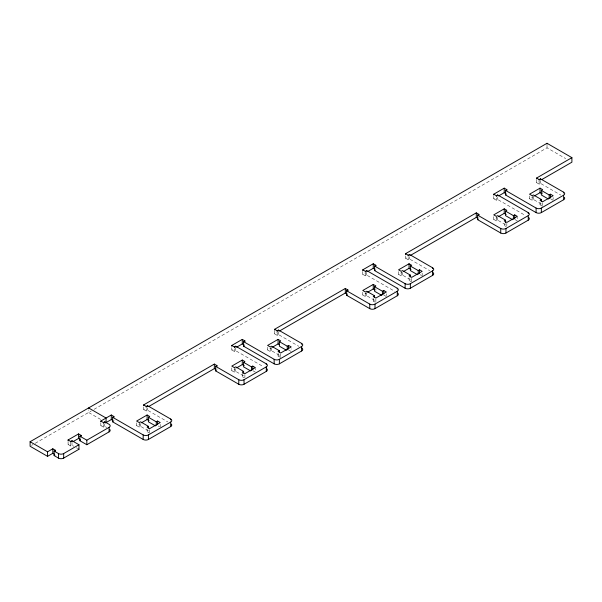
<?xml version="1.0" encoding="UTF-8"?>
<svg xmlns="http://www.w3.org/2000/svg" width="602" height="602" viewBox="0 0 602 602"><rect width="100%" height="100%" fill="white"/><g stroke="black" fill="none" stroke-linecap="round" stroke-linejoin="round"><path stroke-width="0.45" stroke-dasharray="3.01 2.26" d="M31.56 445.412L33.027 444.569M35.217 443.305L91.331 410.91M94.062 409.33L547.015 147.821L565.677 158.597M68.086 441.657L68.086 444.494L70.05 443.358M100.827 423.04L100.827 425.591L102.791 424.455M231.8 347.708L231.8 349.973L233.41 349.04M362.78 271.517L362.78 274.354L365.196 272.962M493.753 196.47L493.753 198.735L495.363 197.81M68.086 444.494L70.705 446.007L72.014 445.254L73.753 446.255M100.827 425.591L103.446 427.104L104.756 426.344L106.727 427.48M231.8 349.973L234.419 351.485L235.728 350.733L262.577 366.227M362.78 274.354L365.399 275.866L366.708 275.114L394.792 291.33M493.753 198.735L496.372 200.248L497.681 199.495L524.53 214.997M143.615 407.193L143.615 409.458L145.24 408.517M274.587 331.002L274.587 333.839L277.025 332.432M405.56 255.955L405.56 258.22L407.185 257.287M536.54 179.772L536.54 182.609L538.745 181.33M536.54 182.609L539.159 184.122L540.468 183.362L560.71 195.048M143.615 409.458L146.233 410.97L147.543 410.218L167.785 421.904M274.587 333.839L277.206 335.352L278.515 334.599L298.765 346.285M405.56 258.22L408.179 259.733L409.488 258.98L429.738 270.667M136.624 422.867L136.624 425.591L139.852 423.733M231.8 367.92L231.8 370.644L235.028 368.778M267.604 347.249L267.604 349.973L271.63 347.647M362.78 292.301L362.78 295.025L366.806 292.7M398.577 271.63L398.577 274.354L401.797 272.495M493.753 216.682L493.753 219.406L496.974 217.548M529.549 196.019L529.549 198.735L533.583 196.41M136.624 425.591L139.243 427.104L140.559 426.344L148.416 430.881L147.106 431.642L147.106 428.917M231.8 370.644L234.419 372.156L235.728 371.396L243.592 375.934L243.592 374.12M267.604 349.973L270.223 351.485L271.532 350.733L279.388 355.27L279.388 353.449M362.78 295.025L365.399 296.538L366.708 295.778L374.564 300.315L374.564 298.502M398.577 274.354L401.195 275.866L402.505 275.114L410.361 279.652L409.051 280.404L409.051 277.68M493.753 219.406L496.372 220.919L497.681 220.166L505.537 224.697L504.228 225.457L504.228 223.643M529.549 198.735L532.168 200.248L533.477 199.495L541.341 204.033L541.341 202.219M242.282 373.059L242.282 376.694L243.592 375.934M278.079 353.299L278.079 356.023L279.388 355.27M373.255 298.351L373.255 301.075L374.564 300.315M540.032 202.061L540.032 204.785L541.341 204.033M550.506 198.735L553.125 200.248M540.032 204.785L542.65 206.298M514.71 219.406L517.329 220.919L517.329 217.292M504.228 225.457L506.192 226.593M420.188 274.73L421.498 275.49M409.051 280.404L411.678 281.917M383.73 295.025L386.349 296.538M373.255 301.075L375.219 302.212M288.561 349.973L291.18 351.485L291.18 348.761M278.079 356.023L280.698 357.535M252.757 370.644L255.376 372.156L255.376 368.522M242.282 376.694L244.246 377.823M158.236 425.968L159.545 426.728M147.106 431.642L149.725 433.154M100.609 419.413L88.599 412.483L88.599 410.218M76.356 447.76L77.666 448.513M553.125 197.531L553.125 199.345M547.015 145.27L547.015 147.821M542.65 192.384L542.65 194.198M542.65 202.671L542.65 205.395M540.468 180.525L540.468 183.362M539.159 181.285L539.159 184.122M533.477 196.771L533.477 199.495M532.168 196.621L532.168 200.248M506.846 223.342L506.846 226.059M497.681 197.223L497.681 199.495M497.681 217.442L497.681 220.166M496.372 197.983L496.372 200.248M496.372 217.292L496.372 220.919M478.906 217.488L478.906 218.338M422.152 273.142L422.152 275.866M411.678 278.29L411.678 281.014M409.488 256.708L409.488 258.98M408.179 257.468L408.179 259.733M402.505 272.39L402.505 275.114M401.195 272.239L401.195 275.866M386.349 293.814L386.349 295.627M375.874 268.688L375.874 269.538M375.874 288.674L375.874 290.488M375.874 298.953L375.874 301.677M366.708 272.277L366.708 275.114M366.708 293.061L366.708 295.778M365.399 273.03L365.399 275.866M365.399 292.911L365.399 296.538M280.698 353.908L280.698 356.625M278.515 331.762L278.515 334.599M277.206 332.515L277.206 335.352M271.532 348.009L271.532 350.733M270.223 347.858L270.223 351.485M244.901 374.572L244.901 378.207M235.728 347.61L235.728 350.733M235.728 368.68L235.728 371.396M234.419 349.22L234.419 351.485M234.419 368.522L234.419 372.156M216.961 368.717L216.961 369.568M160.2 424.38L160.2 427.104M149.725 429.527L149.725 432.244M147.543 407.945L147.543 410.218M146.233 408.705L146.233 410.97M140.559 423.627L140.559 426.344M139.243 423.477L139.243 427.104M113.921 419.918L113.921 420.768M104.756 423.793L104.756 426.344M103.446 424.553L103.446 427.104M72.014 442.417L72.014 445.254M70.705 443.17L70.705 446.007"/><path stroke-width="0.9" d="M54.436 454.262L52.803 453.321L47.566 456.346L30.1 446.263L30.1 441.725L547.015 143.284L571.9 157.649L571.9 162.186L541.695 179.629M30.1 441.725L47.566 451.809L52.803 448.783L55.422 450.296L55.422 451.146M68.086 440.807L68.086 439.957L78.561 433.907L81.18 435.419L81.18 436.269M100.827 421.904L100.827 421.054L111.302 415.004L113.921 416.516L113.921 417.367M231.8 346.285L231.8 345.435L242.282 339.385L244.901 340.898L244.901 341.748M362.78 270.667L362.78 269.816L373.255 263.766L375.874 265.279L375.874 266.129M493.753 195.048L493.753 194.198L504.228 188.148L506.846 189.66L506.846 190.518M68.086 439.957L70.705 441.469L72.014 440.717L78.967 444.727L78.967 449.265L63.684 458.092A3.702 2.137 0 0 1 58.447 458.092L54.112 455.586L54.112 451.048L55.422 450.296M109.888 429.535A3.702 2.137 0 0 1 109.09 431.875L86.823 444.727L79.87 440.717L79.87 436.179L81.18 435.419M100.827 421.054L103.446 422.566L104.756 421.814L109.12 424.327A3.702 2.137 0 0 1 109.09 427.337L109.09 431.875M171.299 424.049A3.702 2.137 0 0 1 170.682 426.6L148.416 439.452A3.702 2.137 0 0 1 143.178 439.452L112.612 421.814L112.612 417.276L113.921 416.516M231.8 345.435L234.419 346.948L235.728 346.195L266.295 363.834A3.702 2.137 0 0 1 266.295 366.859L266.295 371.396L244.028 384.257A3.702 2.137 0 0 1 238.783 384.257L215.651 370.892L215.651 366.355L216.961 365.602L216.961 366.452M301.88 348.099A3.702 2.137 0 0 1 301.655 350.981L279.388 363.834A3.702 2.137 0 0 1 274.151 363.834L243.592 346.195L243.592 341.658L244.901 340.898M362.78 269.816L365.399 271.329L366.708 270.576L397.267 288.223A3.702 2.137 0 0 1 397.267 291.24L397.267 295.778L375.001 308.638A3.702 2.137 0 0 1 369.763 308.638L346.624 295.273L346.624 290.736L347.933 289.983L347.933 290.834M433.064 272.638A3.702 2.137 0 0 1 432.627 275.362L410.361 288.223A3.702 2.137 0 0 1 405.123 288.223L374.564 270.576L374.564 266.039L375.874 265.279M493.753 194.198L496.372 195.71L497.681 194.958L528.24 212.604A3.702 2.137 0 0 1 528.24 215.629L528.24 220.166L505.973 233.019A3.702 2.137 0 0 1 500.736 233.019L477.597 219.662L477.597 215.125L478.906 214.365L478.906 215.215M564.383 197.381A3.702 2.137 0 0 1 563.607 199.744L541.341 212.604A3.702 2.137 0 0 1 536.104 212.604L505.537 194.958L505.537 190.42L506.846 189.66M73.324 441.469L78.561 438.444L80.359 439.483M105.41 422.943L111.302 419.541L112.943 420.489M236.639 347.181L242.282 343.923L244.081 344.961M367.611 271.562L373.255 268.304L374.73 269.154M498.584 195.943L504.228 192.685L506.034 193.731M54.112 455.586L54.932 455.112M79.87 440.717L80.525 440.34M112.612 421.814L113.266 421.43M243.592 346.195L244.246 345.811M374.564 270.576L375.219 270.2M505.537 194.958L506.192 194.581M143.615 405.771L143.615 404.92L214.335 364.09L216.961 365.602M274.587 330.152L274.587 329.302L345.315 288.471L347.933 289.983M405.56 254.541L405.56 253.69L476.287 212.852L478.906 214.365M536.54 178.922L536.54 178.072L571.9 157.649M54.112 451.048L58.447 453.554A3.702 2.137 0 0 0 63.684 453.554L78.967 444.727M79.87 436.179L86.823 440.19L109.09 427.337M143.615 404.92L146.233 406.433L147.543 405.68L170.682 419.037A3.702 2.137 0 0 1 170.682 422.062L170.682 426.6M274.587 329.302L277.206 330.814L278.515 330.062L301.655 343.418A3.702 2.137 0 0 1 301.655 346.443L301.655 350.981M405.56 253.69L408.179 255.195L409.488 254.443L432.627 267.8A3.702 2.137 0 0 1 432.627 270.825L432.627 275.362M536.54 178.072L539.159 179.584L540.468 178.824L563.607 192.181A3.702 2.137 0 0 1 563.607 195.206L563.607 199.744M148.491 406.643L214.335 368.627L215.809 369.477M279.463 331.025L345.315 293.008L347.113 294.047M410.436 255.406L476.287 217.39L477.762 218.24M477.597 219.662L478.251 219.278M215.651 370.892L216.306 370.516M346.624 295.273L347.279 294.897M155.489 425.892L148.416 421.814L148.416 417.276L149.725 416.516L147.106 415.004L136.624 421.054L139.243 422.566L140.559 421.814L148.416 426.344L148.416 428.165M250.665 370.945L243.592 366.859L243.592 362.321L244.901 361.569L242.282 360.056L231.8 366.106L234.419 367.619L235.728 366.859L243.592 371.396L243.592 373.21M286.462 350.274L279.388 346.195L279.388 341.658L280.698 340.898L278.079 339.385L267.604 345.435L270.223 346.948L271.532 346.195L279.388 350.733L279.388 352.546M381.638 295.326L374.564 291.24L374.564 286.71L375.874 285.95L373.255 284.437L362.78 290.488L365.399 292L366.708 291.24L374.564 295.778L374.564 297.599M417.434 274.655L410.361 270.576L410.361 266.039L411.678 265.279L409.051 263.766L398.577 269.816L401.195 271.329L402.505 270.576L410.361 275.114L410.361 276.928M512.611 219.707L505.537 215.629L505.537 211.091L506.846 210.331L504.228 208.819L493.753 214.869L496.372 216.381L497.681 215.629L505.537 220.166L505.537 222.883M548.414 199.044L541.341 194.958L541.341 190.42L542.65 189.66L540.032 188.148L529.549 194.198L532.168 195.71L533.477 194.958L541.341 199.495L541.341 201.309M141.462 422.8L147.106 419.541L149.07 420.678M236.639 367.852L242.282 364.594L244.246 365.73M272.435 347.181L278.079 343.923L279.388 344.683M367.611 292.233L373.255 288.975L374.564 289.728M403.415 271.562L409.051 268.304L411.016 269.44M498.584 216.615L504.228 213.356L506.192 214.493M534.388 195.943L540.032 192.685L541.341 193.445M148.416 426.344L147.106 427.104L149.725 428.616L160.2 422.566L157.581 421.054L156.272 421.814L148.416 417.276M243.592 371.396L242.282 372.156L244.901 373.669L255.376 367.619L252.757 366.106L251.448 366.859L243.592 362.321M279.388 350.733L278.079 351.485L280.698 352.998L291.18 346.948L288.561 345.435L287.244 346.195L279.388 341.658M374.564 295.778L373.255 296.538L375.874 298.05L386.349 292L383.73 290.488L382.42 291.24L374.564 286.71M410.361 275.114L409.051 275.866L411.678 277.379L422.152 271.329L419.534 269.816L418.224 270.576L410.361 266.039M505.537 220.166L504.228 220.919L506.846 222.431L517.329 216.381L514.71 214.869L513.401 215.629L505.537 211.091M541.341 199.495L540.032 200.248L542.65 201.76L553.125 195.71L550.506 194.198L549.197 194.958L541.341 190.42M112.612 417.276L143.178 434.915A3.702 2.137 0 0 0 148.416 434.915L170.682 422.062M215.651 366.355L238.783 379.719A3.702 2.137 0 0 0 244.028 379.719L266.295 366.859M243.592 341.658L274.151 359.296A3.702 2.137 0 0 0 279.388 359.296L301.655 346.443M346.624 290.736L369.763 304.1A3.702 2.137 0 0 0 375.001 304.1L397.267 291.24M374.564 266.039L405.123 283.685A3.702 2.137 0 0 0 410.361 283.685L432.627 270.825M477.597 215.125L500.736 228.482A3.702 2.137 0 0 0 505.973 228.482L528.24 215.629M505.537 190.42L536.104 208.066A3.702 2.137 0 0 0 541.341 208.066L563.607 195.206M78.531 449.017L78.967 449.265M563.607 192.181L563.607 193.031M550.506 194.198L550.506 197.832M549.197 194.958L549.197 198.585M547.015 143.284L547.015 144.134M541.341 208.066L541.341 212.604M540.468 178.824L540.468 179.674M540.032 188.148L540.032 192.685M539.159 179.584L539.159 180.434M536.104 208.066L536.104 212.604M528.24 212.604L528.24 213.454M514.71 214.869L514.71 218.496M513.401 215.629L513.401 219.256M505.973 228.482L505.973 233.019M504.228 188.148L504.228 192.685M504.228 208.819L504.228 213.356M500.736 228.482L500.736 233.019M497.681 194.958L497.681 195.808M496.372 195.71L496.372 196.561M476.287 212.852L476.287 217.39M432.627 267.8L432.627 268.65M419.534 269.816L419.534 273.451M418.224 270.576L418.224 274.203M410.361 283.685L410.361 288.223M409.488 254.443L409.488 255.293M409.051 263.766L409.051 268.304M408.179 255.195L408.179 256.053M405.123 283.685L405.123 288.223M397.267 288.223L397.267 289.073M383.73 290.488L383.73 294.115M382.42 291.24L382.42 294.875M375.001 304.1L375.001 308.638M373.255 263.766L373.255 268.304M373.255 284.437L373.255 288.975M369.763 304.1L369.763 308.638M366.708 270.576L366.708 271.427M365.399 271.329L365.399 272.179M345.315 288.471L345.315 293.008M301.655 343.418L301.655 344.269M288.561 345.435L288.561 349.07M287.244 346.195L287.244 349.822M279.388 359.296L279.388 363.834M278.515 330.062L278.515 330.912M278.079 339.385L278.079 343.923M277.206 330.814L277.206 331.664M274.151 359.296L274.151 363.834M266.295 363.834L266.295 364.684M252.757 366.106L252.757 369.733M251.448 366.859L251.448 370.493M244.028 379.719L244.028 384.257M242.282 339.385L242.282 343.923M242.282 360.056L242.282 364.594M238.783 379.719L238.783 384.257M235.728 346.195L235.728 347.045M234.419 346.948L234.419 347.798M214.335 364.09L214.335 368.627M170.682 419.037L170.682 419.887M157.581 421.054L157.581 424.681M156.272 421.814L156.272 425.441M148.416 434.915L148.416 439.452M147.543 405.68L147.543 406.531M147.106 415.004L147.106 419.541M146.233 406.433L146.233 407.283M143.178 434.915L143.178 439.452M111.302 415.004L111.302 419.541M106.065 422.566L106.065 418.029L88.599 407.945L88.599 408.796M104.756 421.814L104.756 422.664M103.446 422.566L103.446 423.417M86.823 440.19L86.823 444.727M78.561 433.907L78.561 438.444M72.014 440.717L72.014 441.567M70.705 441.469L70.705 442.319M63.684 453.554L63.684 458.092M58.447 453.554L58.447 458.092M52.803 448.783L52.803 453.321M47.566 451.809L47.566 456.346M266.912 368.845A3.702 2.137 0 0 1 266.295 371.396M397.696 293.054A3.702 2.137 0 0 1 397.267 295.778M528.865 217.615A3.702 2.137 0 0 1 528.24 220.166"/></g></svg>
